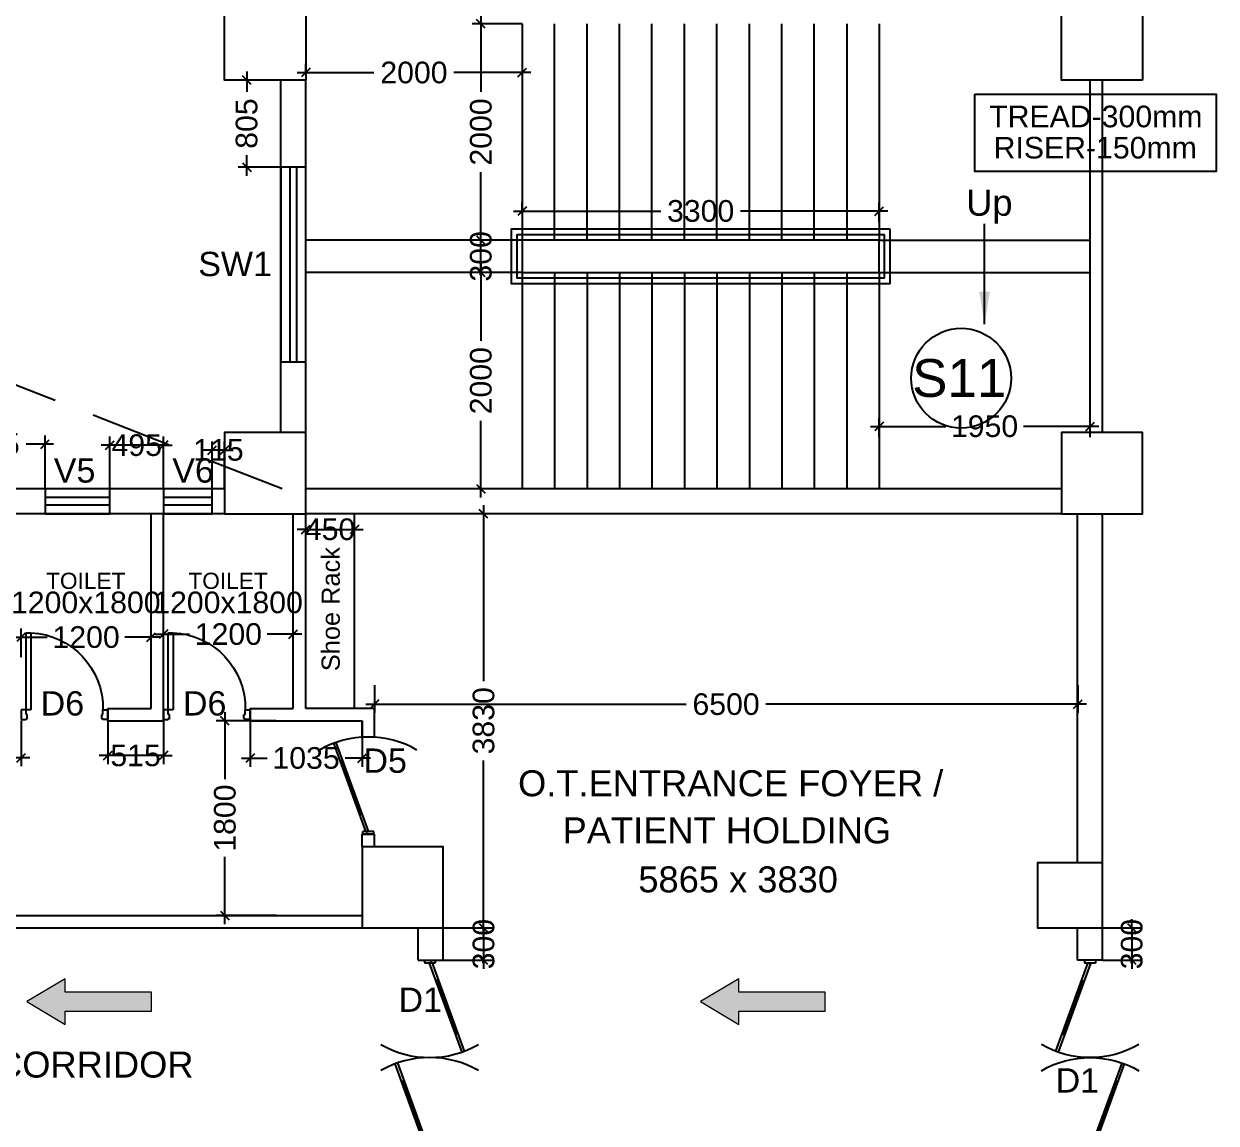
# Model space of a CAD drawing. Extents: x 7897917 to 8423973, y -6487334 to -6173396.
# Drawn here: x 7949864 to 7960885, y -6446215 to -6436049 of the extents above; entities that cross this region are included whole.
import ezdxf
from ezdxf.enums import TextEntityAlignment as Align

# ---------------------------------------------------------------- set-up
doc = ezdxf.new("R2010")
doc.units = 0
doc.header["$LTSCALE"] = 600
doc.header["$MEASUREMENT"] = 0
doc.header["$PDMODE"] = 35
doc.linetypes.add('HIDDEN2', pattern=[0.1875, 0.125, -0.0625])
doc.layers.get('0').update_dxf_attribs({"linetype": 'CONTINUOUS'})
doc.layers.get('Defpoints').update_dxf_attribs({"linetype": 'CONTINUOUS'})
for name, color, linetype in [('DOOR', 32, 'CONTINUOUS'), ('Duct', 8, 'CONTINUOUS'), ('joinery', 7, 'CONTINUOUS'), ('LA-column', 3, 'CONTINUOUS'), ('Railing', 21, 'CONTINUOUS'), ('Room Dim', 1, 'CONTINUOUS'), ('Stairscase', 7, 'CONTINUOUS'), ('STEPS', 7, 'CONTINUOUS'), ('TEXT', 6, 'CONTINUOUS'), ('TXT', 6, 'CONTINUOUS'), ('Walls', 7, 'CONTINUOUS'), ('WIN', 151, 'CONTINUOUS'), ('Working Dim', 5, 'CONTINUOUS')]:
    doc.layers.add(name, color=color, linetype=linetype)
doc.styles.add('ari', font='arial.ttf')
doc.styles.add('ARIAL', font='arial.ttf')
doc.dimstyles.new('int. dim', dxfattribs={"dimtxt": 450, "dimasz": 80, "dimexe": 80, "dimexo": 0, "dimgap": 70, "dimtad": 0, "dimdec": 0, "dimzin": 12, "dimdsep": 46, "dimtxsty": 'ari', "dimblk": 'OBLIQUE', "dimcen": 2, "dimdle": 80, "dimclrd": 256, "dimclre": 256, "dimclrt": 6, "dimadec": 0, "dimazin": 0, "dimtfac": 1, "dimtdec": 0, "dimtix": 1, "dimtmove": 2, "dimatfit": 3, "dimfxl": 1, "dimtolj": 1, "dimtzin": 0, "dimlwd": -1, "dimlwe": -1, "dimarcsym": 0})

# ---------------------------------------------------------------- blocks, each defined once
blk = doc.blocks.new('Z$W@#5624')
at = {"layer": 'DOOR'}
for p, q in [((19, 470), (840, 769)), ((28, 446), (849, 745)), ((188, 518), (680, 697)), ((676, 709), (685, 685)), ((0, 400), (0, 499)), ((0, 499), (25, 499)), ((19, 470), (28, 446)), ((25, 400), (25, 499)), ((183, 529), (192, 506)), ((1770, 453), (949, 154)), ((1779, 429), (1770, 453)), ((1798, 499), (1773, 499)), ((1773, 400), (1773, 499)), ((1798, 400), (1798, 499)), ((0, 400), (25, 400)), ((1779, 429), (957, 130)), ((1610, 381), (1117, 202)), ((1614, 369), (1606, 393)), ((1798, 400), (1773, 400)), ((1113, 214), (1122, 190))]:
    blk.add_line(p, q, dxfattribs=at)
at = {"layer": 'DOOR', "color": 145}
for centre, start_param, end_param in [((0, 449), 2.617994, 3.665191), ((1798, 449), -0.523599, 0.523599)]:
    blk.add_ellipse(centre, major_axis=(-899, 0), ratio=1, start_param=start_param, end_param=end_param, dxfattribs=at)
blk = doc.blocks.new('1000')
at = {"layer": 'DOOR'}
for p, q in [((0, -100), (0, 0)), ((0, 0), (50, 0)), ((50, -100), (0, -100)), ((50, 0), (50, -2)), ((63, -49), (50, -49)), ((50, -49), (50, -100)), ((50, -100), (50, -901)), ((100, -100), (50, -100)), ((63, -13), (61, -13)), ((63, -13), (63, -49)), ((100, -901), (100, -100)), ((837, -13), (837, -49)), ((837, -13), (839, -13)), ((837, -49), (850, -49)), ((850, 0), (850, -2)), ((900, 0), (850, 0)), ((850, -49), (850, -100)), ((850, -100), (900, -100)), ((900, -100), (900, 0)), ((50, -901), (100, -901))]:
    blk.add_line(p, q, dxfattribs=at)
for centre, major_axis, start_param, end_param in [((50, -13), (-7.95, 7.95), 3.926991, 5.497787), ((850, -13), (7.95, 7.95), 0.785398, 2.356194)]:
    blk.add_ellipse(centre, major_axis=major_axis, ratio=1, start_param=start_param, end_param=end_param, dxfattribs=at)
at = {"layer": 'DOOR', "color": 145}
blk.add_ellipse((64, -115), major_axis=(-520, 590), ratio=1, start_param=2.464943, end_param=4.009476, dxfattribs=at)
blk = doc.blocks.new('A$C0C564F2B')
at = {"layer": 'DOOR'}
for p, q in [((-31, 4), (-944, -329)), ((-21, -23), (-31, 4)), ((-28, 56), (-28, -56)), ((0, 56), (-28, 56)), ((0, 56), (0, -56)), ((-21, -23), (-935, -355)), ((-209, -76), (-757, -276)), ((-204, -89), (-214, -63)), ((0, -56), (-28, -56)), ((-752, -289), (-762, -262))]:
    blk.add_line(p, q, dxfattribs=at)
at = {"layer": 'DOOR', "color": 145}
blk.add_ellipse((0, 0), major_axis=(-1000, 0), ratio=1, start_param=-0.523599, end_param=0.523599, dxfattribs=at)
blk = doc.blocks.new('_Oblique')
at = {"color": 0, "linetype": 'ByBlock', "lineweight": -2}
blk.add_line((-0.5, -0.5), (0.5, 0.5), dxfattribs=at)
blk = doc.blocks.new('*D530')
at = {"layer": 'Defpoints', "color": 0, "transparency": 16777216}
for p in [(7951955, -6442494, 5), (7952990, -6442494, 5), (7952990, -6442839)]:
    blk.add_point(p, dxfattribs=at)
at = {"layer": 'Working Dim', "transparency": 16777216}
for p, q in [((7951955, -6442494), (7951955, -6442919)), ((7952990, -6442494), (7952990, -6442919)), ((7951875, -6442839), (7952113, -6442839)), ((7953070, -6442839), (7952833, -6442839))]:
    blk.add_line(p, q, dxfattribs=at)
at = {"layer": 'Working Dim', "transparency": 16777216, "xscale": 80, "yscale": 80, "zscale": 80, "rotation": 180}
blk.add_blockref('_Oblique', (7951955, -6442839), dxfattribs=at)
at = {"layer": 'Working Dim', "transparency": 16777216, "xscale": 80, "yscale": 80, "zscale": 80}
blk.add_blockref('_Oblique', (7952990, -6442839), dxfattribs=at)
at = {"layer": 'Working Dim', "color": 6, "transparency": 16777216, "insert": (7952473, -6442839), "char_height": 200, "attachment_point": 5, "style": 'ari'}
blk.add_mtext('\\A1;1035', dxfattribs=at)
blk = doc.blocks.new('*D531')
at = {"layer": 'Defpoints', "color": 0, "transparency": 16777216}
for p in [(7950640, -6442494, 5), (7951155, -6442494, 5), (7950640, -6442815)]:
    blk.add_point(p, dxfattribs=at)
at = {"layer": 'Working Dim', "transparency": 16777216}
for p, q in [((7950640, -6442494), (7950640, -6442895)), ((7951155, -6442494), (7951155, -6442895)), ((7950640, -6442815), (7950560, -6442815)), ((7951155, -6442815), (7950640, -6442815)), ((7951155, -6442815), (7951235, -6442815))]:
    blk.add_line(p, q, dxfattribs=at)
at = {"layer": 'Working Dim', "transparency": 16777216, "xscale": 80, "yscale": 80, "zscale": 80}
blk.add_blockref('_Oblique', (7950640, -6442815), dxfattribs=at)
at = {"layer": 'Working Dim', "transparency": 16777216, "xscale": 80, "yscale": 80, "zscale": 80, "rotation": 180}
blk.add_blockref('_Oblique', (7951155, -6442815), dxfattribs=at)
at = {"layer": 'Working Dim', "color": 6, "transparency": 16777216, "insert": (7950897, -6442815), "char_height": 200, "attachment_point": 5, "style": 'ari'}
blk.add_mtext('\\A1;515', dxfattribs=at)
blk = doc.blocks.new('*D532')
at = {"layer": 'Defpoints', "color": 0, "transparency": 16777216}
for p in [(7948546, -6442494, 0), (7949841, -6442494, 3), (7948546, -6442835)]:
    blk.add_point(p, dxfattribs=at)
at = {"layer": 'Working Dim', "transparency": 16777216}
for p, q in [((7948546, -6442494), (7948546, -6442915)), ((7949841, -6442494), (7949841, -6442915)), ((7948466, -6442835), (7948834, -6442835)), ((7949921, -6442835), (7949554, -6442835))]:
    blk.add_line(p, q, dxfattribs=at)
at = {"layer": 'Working Dim', "transparency": 16777216, "xscale": 80, "yscale": 80, "zscale": 80, "rotation": 180}
blk.add_blockref('_Oblique', (7948546, -6442835), dxfattribs=at)
at = {"layer": 'Working Dim', "transparency": 16777216, "xscale": 80, "yscale": 80, "zscale": 80}
blk.add_blockref('_Oblique', (7949841, -6442835), dxfattribs=at)
at = {"layer": 'Working Dim', "color": 6, "transparency": 16777216, "insert": (7949194, -6442835), "char_height": 200, "attachment_point": 5, "style": 'ari'}
blk.add_mtext('\\A1;1295', dxfattribs=at)
blk = doc.blocks.new('*D537')
at = {"layer": 'Defpoints', "color": 0, "transparency": 16777216}
for p in [(7951155, -6441693), (7951155, -6441874, 5), (7952355, -6441874, 5)]:
    blk.add_point(p, dxfattribs=at)
at = {"layer": 'Working Dim', "transparency": 16777216}
for p, q in [((7951155, -6441874), (7951155, -6441613)), ((7952355, -6441874), (7952355, -6441613)), ((7951075, -6441693), (7951396, -6441693)), ((7952435, -6441693), (7952114, -6441693))]:
    blk.add_line(p, q, dxfattribs=at)
at = {"layer": 'Working Dim', "transparency": 16777216, "xscale": 80, "yscale": 80, "zscale": 80, "rotation": 180}
blk.add_blockref('_Oblique', (7951155, -6441693), dxfattribs=at)
at = {"layer": 'Working Dim', "transparency": 16777216, "xscale": 80, "yscale": 80, "zscale": 80}
blk.add_blockref('_Oblique', (7952355, -6441693), dxfattribs=at)
at = {"layer": 'Working Dim', "color": 6, "transparency": 16777216, "insert": (7951755, -6441693), "char_height": 200, "attachment_point": 5, "style": 'ari'}
blk.add_mtext('\\A1;1200', dxfattribs=at)
blk = doc.blocks.new('*D538')
at = {"layer": 'Defpoints', "color": 0, "transparency": 16777216}
for p in [(7949840, -6441721), (7949840, -6441905, 5), (7951040, -6441905, 5)]:
    blk.add_point(p, dxfattribs=at)
at = {"layer": 'Working Dim', "transparency": 16777216}
for p, q in [((7949840, -6441905), (7949840, -6441641)), ((7951040, -6441905), (7951040, -6441641)), ((7949760, -6441721), (7950081, -6441721)), ((7951120, -6441721), (7950799, -6441721))]:
    blk.add_line(p, q, dxfattribs=at)
at = {"layer": 'Working Dim', "transparency": 16777216, "xscale": 80, "yscale": 80, "zscale": 80, "rotation": 180}
blk.add_blockref('_Oblique', (7949840, -6441721), dxfattribs=at)
at = {"layer": 'Working Dim', "transparency": 16777216, "xscale": 80, "yscale": 80, "zscale": 80}
blk.add_blockref('_Oblique', (7951040, -6441721), dxfattribs=at)
at = {"layer": 'Working Dim', "color": 6, "transparency": 16777216, "insert": (7950440, -6441721), "char_height": 200, "attachment_point": 5, "style": 'ari'}
blk.add_mtext('\\A1;1200', dxfattribs=at)
blk = doc.blocks.new('*D543')
at = {"layer": 'Defpoints', "color": 0, "transparency": 16777216}
for p in [(7952198, -6442494, 5), (7951723, -6444294), (7952198, -6444294, 1)]:
    blk.add_point(p, dxfattribs=at)
at = {"layer": 'Working Dim', "transparency": 16777216}
for p, q in [((7951723, -6442414), (7951723, -6443035)), ((7952198, -6442494), (7951643, -6442494)), ((7951723, -6444374), (7951723, -6443753)), ((7952198, -6444294), (7951643, -6444294))]:
    blk.add_line(p, q, dxfattribs=at)
at = {"layer": 'Working Dim', "transparency": 16777216, "xscale": 80, "yscale": 80, "zscale": 80}
for p, rotation in [((7951723, -6442494), 90), ((7951723, -6444294), 270)]:
    blk.add_blockref('_Oblique', p, dxfattribs=dict(at, rotation=rotation))
at = {"layer": 'Working Dim', "color": 6, "transparency": 16777216, "insert": (7951723, -6443394), "char_height": 200, "attachment_point": 5, "rotation": 90, "style": 'ari'}
blk.add_mtext('\\A1;1800', dxfattribs=at)
blk = doc.blocks.new('*D544')
at = {"layer": 'Defpoints', "color": 0, "transparency": 16777216}
for p in [(7953105, -6442163, 13), (7959605, -6442163, 17), (7953105, -6442341)]:
    blk.add_point(p, dxfattribs=at)
at = {"layer": 'Working Dim', "transparency": 16777216}
for p, q in [((7953105, -6442163), (7953105, -6442421)), ((7959605, -6442163), (7959605, -6442421)), ((7953025, -6442341), (7955986, -6442341)), ((7959685, -6442341), (7956724, -6442341))]:
    blk.add_line(p, q, dxfattribs=at)
at = {"layer": 'Working Dim', "transparency": 16777216, "xscale": 80, "yscale": 80, "zscale": 80, "rotation": 180}
blk.add_blockref('_Oblique', (7953105, -6442341), dxfattribs=at)
at = {"layer": 'Working Dim', "transparency": 16777216, "xscale": 80, "yscale": 80, "zscale": 80}
blk.add_blockref('_Oblique', (7959605, -6442341), dxfattribs=at)
at = {"layer": 'Working Dim', "color": 6, "transparency": 16777216, "insert": (7956355, -6442341), "char_height": 200, "attachment_point": 5, "style": 'ari'}
blk.add_mtext('\\A1;6500', dxfattribs=at)
blk = doc.blocks.new('*D545')
at = {"layer": 'Defpoints', "color": 0, "transparency": 16777216}
for p in [(7954636, -6440579, 14), (7953740, -6444409, 5), (7954114, -6444409)]:
    blk.add_point(p, dxfattribs=at)
at = {"layer": 'Working Dim', "transparency": 16777216}
for p, q in [((7954114, -6440499), (7954114, -6442126)), ((7954636, -6440579), (7954034, -6440579)), ((7954114, -6444489), (7954114, -6442862)), ((7953740, -6444409), (7954194, -6444409))]:
    blk.add_line(p, q, dxfattribs=at)
at = {"layer": 'Working Dim', "transparency": 16777216, "xscale": 80, "yscale": 80, "zscale": 80}
for p, rotation in [((7954114, -6440579), 90), ((7954114, -6444409), 270)]:
    blk.add_blockref('_Oblique', p, dxfattribs=dict(at, rotation=rotation))
at = {"layer": 'Working Dim', "color": 6, "transparency": 16777216, "insert": (7954114, -6442494), "char_height": 200, "attachment_point": 5, "rotation": 90, "style": 'ari'}
blk.add_mtext('\\A1;3830', dxfattribs=at)
blk = doc.blocks.new('*D914')
at = {"layer": 'Defpoints', "color": 0, "transparency": 16777216}
for p in [(7957770, -6439771), (7957770, -6439871, 2), (7959719, -6439871, 5)]:
    blk.add_point(p, dxfattribs=at)
at = {"layer": 'Working Dim', "transparency": 16777216}
for p, q in [((7957690, -6439771), (7958386, -6439771)), ((7957770, -6439871), (7957770, -6439691)), ((7959799, -6439771), (7959103, -6439771)), ((7959719, -6439871), (7959719, -6439691))]:
    blk.add_line(p, q, dxfattribs=at)
at = {"layer": 'Working Dim', "transparency": 16777216, "xscale": 80, "yscale": 80, "zscale": 80, "rotation": 180}
blk.add_blockref('_Oblique', (7957770, -6439771), dxfattribs=at)
at = {"layer": 'Working Dim', "transparency": 16777216, "xscale": 80, "yscale": 80, "zscale": 80}
blk.add_blockref('_Oblique', (7959719, -6439771), dxfattribs=at)
at = {"layer": 'Working Dim', "color": 6, "transparency": 16777216, "insert": (7958744, -6439771), "char_height": 200, "attachment_point": 5, "style": 'ari'}
blk.add_mtext('\\A1;1950', dxfattribs=at)
blk = doc.blocks.new('*D915')
at = {"layer": 'Defpoints', "color": 0, "transparency": 16777216}
for p in [(7954470, -6437780, 2), (7954470, -6437780), (7957770, -6437879, 2)]:
    blk.add_point(p, dxfattribs=at)
at = {"layer": 'Working Dim', "transparency": 16777216}
for p, q in [((7954390, -6437780), (7955752, -6437780)), ((7954470, -6437780), (7954470, -6437700)), ((7957850, -6437780), (7956488, -6437780)), ((7957770, -6437879), (7957770, -6437700))]:
    blk.add_line(p, q, dxfattribs=at)
at = {"layer": 'Working Dim', "transparency": 16777216, "xscale": 80, "yscale": 80, "zscale": 80, "rotation": 180}
blk.add_blockref('_Oblique', (7954470, -6437780), dxfattribs=at)
at = {"layer": 'Working Dim', "transparency": 16777216, "xscale": 80, "yscale": 80, "zscale": 80}
blk.add_blockref('_Oblique', (7957770, -6437780), dxfattribs=at)
at = {"layer": 'Working Dim', "color": 6, "transparency": 16777216, "insert": (7956120, -6437780), "char_height": 200, "attachment_point": 5, "style": 'ari'}
blk.add_mtext('\\A1;3300', dxfattribs=at)
blk = doc.blocks.new('*D916')
at = {"layer": 'Defpoints', "color": 0, "transparency": 16777216}
for p in [(7954470, -6436455, 2), (7952470, -6436500, 5), (7952470, -6436500)]:
    blk.add_point(p, dxfattribs=at)
at = {"layer": 'Working Dim', "transparency": 16777216}
for p, q in [((7952470, -6436500), (7952470, -6436420)), ((7954470, -6436455), (7954470, -6436580)), ((7952390, -6436500), (7953100, -6436500)), ((7954550, -6436500), (7953840, -6436500))]:
    blk.add_line(p, q, dxfattribs=at)
at = {"layer": 'Working Dim', "transparency": 16777216, "xscale": 80, "yscale": 80, "zscale": 80, "rotation": 180}
blk.add_blockref('_Oblique', (7952470, -6436500), dxfattribs=at)
at = {"layer": 'Working Dim', "transparency": 16777216, "xscale": 80, "yscale": 80, "zscale": 80}
blk.add_blockref('_Oblique', (7954470, -6436500), dxfattribs=at)
at = {"layer": 'Working Dim', "color": 6, "transparency": 16777216, "insert": (7953470, -6436500), "char_height": 200, "attachment_point": 5, "style": 'ari'}
blk.add_mtext('\\A1;2000', dxfattribs=at)
blk = doc.blocks.new('*D917')
at = {"layer": 'Defpoints', "color": 0, "transparency": 16777216}
for p in [(7954089, -6438349), (7954470, -6438349, 2), (7954470, -6440349, 2)]:
    blk.add_point(p, dxfattribs=at)
at = {"layer": 'Working Dim', "transparency": 16777216}
for p, q in [((7954089, -6438269), (7954089, -6438979)), ((7954470, -6438349), (7954009, -6438349)), ((7954089, -6440429), (7954089, -6439719)), ((7954470, -6440349), (7954009, -6440349))]:
    blk.add_line(p, q, dxfattribs=at)
at = {"layer": 'Working Dim', "transparency": 16777216, "xscale": 80, "yscale": 80, "zscale": 80}
for p, rotation in [((7954089, -6438349), 90), ((7954089, -6440349), 270)]:
    blk.add_blockref('_Oblique', p, dxfattribs=dict(at, rotation=rotation))
at = {"layer": 'Working Dim', "color": 6, "transparency": 16777216, "insert": (7954089, -6439349), "char_height": 200, "attachment_point": 5, "rotation": 90, "style": 'ari'}
blk.add_mtext('\\A1;2000', dxfattribs=at)
blk = doc.blocks.new('*D918')
at = {"layer": 'Defpoints', "color": 0, "transparency": 16777216}
for p in [(7954089, -6438049), (7954470, -6438049, 2), (7954470, -6438349, 2)]:
    blk.add_point(p, dxfattribs=at)
at = {"layer": 'Working Dim', "transparency": 16777216}
for p, q in [((7954089, -6438049), (7954089, -6437969)), ((7954470, -6438049), (7954009, -6438049)), ((7954089, -6438349), (7954089, -6438049)), ((7954470, -6438349), (7954009, -6438349)), ((7954089, -6438349), (7954089, -6438429))]:
    blk.add_line(p, q, dxfattribs=at)
at = {"layer": 'Working Dim', "transparency": 16777216, "xscale": 80, "yscale": 80, "zscale": 80}
for p, rotation in [((7954089, -6438049), 270), ((7954089, -6438349), 90)]:
    blk.add_blockref('_Oblique', p, dxfattribs=dict(at, rotation=rotation))
at = {"layer": 'Working Dim', "color": 6, "transparency": 16777216, "insert": (7954089, -6438199), "char_height": 200, "attachment_point": 5, "rotation": 90, "style": 'ari'}
blk.add_mtext('\\A1;300', dxfattribs=at)
blk = doc.blocks.new('*D919')
at = {"layer": 'Defpoints', "color": 0, "transparency": 16777216}
for p in [(7954089, -6436049), (7954470, -6436049, 2), (7954470, -6438049, 2)]:
    blk.add_point(p, dxfattribs=at)
at = {"layer": 'Working Dim', "transparency": 16777216}
for p, q in [((7954089, -6435969), (7954089, -6436679)), ((7954470, -6436049), (7954009, -6436049)), ((7954089, -6438129), (7954089, -6437419)), ((7954470, -6438049), (7954009, -6438049))]:
    blk.add_line(p, q, dxfattribs=at)
at = {"layer": 'Working Dim', "transparency": 16777216, "xscale": 80, "yscale": 80, "zscale": 80}
for p, rotation in [((7954089, -6436049), 90), ((7954089, -6438049), 270)]:
    blk.add_blockref('_Oblique', p, dxfattribs=dict(at, rotation=rotation))
at = {"layer": 'Working Dim', "color": 6, "transparency": 16777216, "insert": (7954089, -6437049), "char_height": 200, "attachment_point": 5, "rotation": 90, "style": 'ari'}
blk.add_mtext('\\A1;2000', dxfattribs=at)
blk = doc.blocks.new('*D998')
at = {"layer": 'Defpoints', "color": 0, "transparency": 16777216}
for p in [(7952470, -6440724, 5), (7952920, -6440724), (7952920, -6440724)]:
    blk.add_point(p, dxfattribs=at)
at = {"layer": 'Working Dim', "transparency": 16777216}
for p, q in [((7952470, -6440724), (7952470, -6440644)), ((7952920, -6440724), (7952920, -6440644)), ((7952470, -6440724), (7952390, -6440724)), ((7952470, -6440724), (7952920, -6440724)), ((7952920, -6440724), (7953000, -6440724))]:
    blk.add_line(p, q, dxfattribs=at)
at = {"layer": 'Working Dim', "transparency": 16777216, "xscale": 80, "yscale": 80, "zscale": 80}
blk.add_blockref('_Oblique', (7952470, -6440724), dxfattribs=at)
at = {"layer": 'Working Dim', "transparency": 16777216, "xscale": 80, "yscale": 80, "zscale": 80, "rotation": 180}
blk.add_blockref('_Oblique', (7952920, -6440724), dxfattribs=at)
at = {"layer": 'Working Dim', "color": 6, "transparency": 16777216, "insert": (7952695, -6440724), "char_height": 200, "attachment_point": 5, "style": 'ari'}
blk.add_mtext('\\A1;450', dxfattribs=at)
blk = doc.blocks.new('*D999')
at = {"layer": 'Defpoints', "color": 0, "transparency": 16777216}
for p in [(7953740, -6444409), (7953740, -6444709), (7954114, -6444709)]:
    blk.add_point(p, dxfattribs=at)
at = {"layer": 'Working Dim', "transparency": 16777216}
for p, q in [((7953740, -6444409), (7954194, -6444409)), ((7954114, -6444409), (7954114, -6444329)), ((7954114, -6444409), (7954114, -6444709)), ((7953740, -6444709), (7954194, -6444709)), ((7954114, -6444709), (7954114, -6444789))]:
    blk.add_line(p, q, dxfattribs=at)
at = {"layer": 'Working Dim', "transparency": 16777216, "xscale": 80, "yscale": 80, "zscale": 80}
for p, rotation in [((7954114, -6444409), 270), ((7954114, -6444709), 90)]:
    blk.add_blockref('_Oblique', p, dxfattribs=dict(at, rotation=rotation))
at = {"layer": 'Working Dim', "color": 6, "transparency": 16777216, "insert": (7954114, -6444559), "char_height": 200, "attachment_point": 5, "rotation": 90, "style": 'ari'}
blk.add_mtext('\\A1;300', dxfattribs=at)
blk = doc.blocks.new('*D1006')
at = {"layer": 'Defpoints', "color": 0, "transparency": 16777216}
for p in [(7951605, -6439990), (7951605, -6440349), (7951720, -6440349, 5)]:
    blk.add_point(p, dxfattribs=at)
at = {"layer": 'Working Dim', "transparency": 16777216}
for p, q in [((7951605, -6439990), (7951525, -6439990)), ((7951605, -6440349), (7951605, -6439910)), ((7951720, -6439990), (7951605, -6439990)), ((7951720, -6440349), (7951720, -6439910)), ((7951720, -6439990), (7951800, -6439990))]:
    blk.add_line(p, q, dxfattribs=at)
at = {"layer": 'Working Dim', "transparency": 16777216, "xscale": 80, "yscale": 80, "zscale": 80}
blk.add_blockref('_Oblique', (7951605, -6439990), dxfattribs=at)
at = {"layer": 'Working Dim', "transparency": 16777216, "xscale": 80, "yscale": 80, "zscale": 80, "rotation": 180}
blk.add_blockref('_Oblique', (7951720, -6439990), dxfattribs=at)
at = {"layer": 'Working Dim', "color": 6, "transparency": 16777216, "insert": (7951663, -6439990), "char_height": 200, "attachment_point": 5, "style": 'ari'}
blk.add_mtext('\\A1;115', dxfattribs=at)
blk = doc.blocks.new('*D1007')
at = {"layer": 'Defpoints', "color": 0, "transparency": 16777216}
for p in [(7950660, -6439946), (7950660, -6440349), (7951155, -6440349)]:
    blk.add_point(p, dxfattribs=at)
at = {"layer": 'Working Dim', "transparency": 16777216}
for p, q in [((7950660, -6440349), (7950660, -6439866)), ((7951155, -6440349), (7951155, -6439866)), ((7950660, -6439946), (7950580, -6439946)), ((7951155, -6439946), (7950660, -6439946)), ((7951155, -6439946), (7951235, -6439946))]:
    blk.add_line(p, q, dxfattribs=at)
at = {"layer": 'Working Dim', "transparency": 16777216, "xscale": 80, "yscale": 80, "zscale": 80}
blk.add_blockref('_Oblique', (7950660, -6439946), dxfattribs=at)
at = {"layer": 'Working Dim', "transparency": 16777216, "xscale": 80, "yscale": 80, "zscale": 80, "rotation": 180}
blk.add_blockref('_Oblique', (7951155, -6439946), dxfattribs=at)
at = {"layer": 'Working Dim', "color": 6, "transparency": 16777216, "insert": (7950908, -6439946), "char_height": 200, "attachment_point": 5, "style": 'ari'}
blk.add_mtext('\\A1;495', dxfattribs=at)
blk = doc.blocks.new('*D1008')
at = {"layer": 'Defpoints', "color": 0, "transparency": 16777216}
for p in [(7949126, -6439935), (7949126, -6440349), (7950060, -6440349)]:
    blk.add_point(p, dxfattribs=at)
at = {"layer": 'Working Dim', "transparency": 16777216}
for p, q in [((7949126, -6440349), (7949126, -6439855)), ((7950060, -6440349), (7950060, -6439855)), ((7949046, -6439935), (7949301, -6439935)), ((7950140, -6439935), (7949885, -6439935))]:
    blk.add_line(p, q, dxfattribs=at)
at = {"layer": 'Working Dim', "transparency": 16777216, "xscale": 80, "yscale": 80, "zscale": 80, "rotation": 180}
blk.add_blockref('_Oblique', (7949126, -6439935), dxfattribs=at)
at = {"layer": 'Working Dim', "transparency": 16777216, "xscale": 80, "yscale": 80, "zscale": 80}
blk.add_blockref('_Oblique', (7950060, -6439935), dxfattribs=at)
at = {"layer": 'Working Dim', "color": 6, "transparency": 16777216, "insert": (7949593, -6439935), "char_height": 200, "attachment_point": 5, "style": 'ari'}
blk.add_mtext('\\A1;935', dxfattribs=at)
blk = doc.blocks.new('*D1649')
at = {"layer": 'Defpoints', "color": 0, "transparency": 16777216}
for p in [(7959834, -6444409, 2), (7959834, -6444709), (7960105, -6444709)]:
    blk.add_point(p, dxfattribs=at)
at = {"layer": 'Working Dim', "transparency": 16777216}
for p, q in [((7960105, -6444409), (7960105, -6444329)), ((7959834, -6444409), (7960185, -6444409)), ((7960105, -6444409), (7960105, -6444709)), ((7959834, -6444709), (7960185, -6444709)), ((7960105, -6444709), (7960105, -6444789))]:
    blk.add_line(p, q, dxfattribs=at)
at = {"layer": 'Working Dim', "transparency": 16777216, "xscale": 80, "yscale": 80, "zscale": 80}
for p, rotation in [((7960105, -6444409), 270), ((7960105, -6444709), 90)]:
    blk.add_blockref('_Oblique', p, dxfattribs=dict(at, rotation=rotation))
at = {"layer": 'Working Dim', "color": 6, "transparency": 16777216, "insert": (7960105, -6444559), "char_height": 200, "attachment_point": 5, "rotation": 90, "style": 'ari'}
blk.add_mtext('\\A1;300', dxfattribs=at)
blk = doc.blocks.new('A$C279266B1')
at = {"lineweight": 0}
h = blk.add_hatch(color=3, dxfattribs=at)
h.set_gradient(color1=(55, 181, 38), color2=(106, 220, 91), rotation=90, one_color=1, tint=0.61, name='CYLINDER')
h.paths.add_polyline_path([(0, -88), (-798, -88), (-798, -211), (-1152, 0), (-798, 211), (-798, 88), (0, 88)])
at = {"color": 7, "lineweight": 0, "flags": 128}
blk.add_lwpolyline([(0, -88), (-798, -88), (-798, -211), (-1152, 0), (-798, 211), (-798, 88), (0, 88), (0, -88)], dxfattribs=at)
blk = doc.blocks.new('*D2373')
at = {"layer": 'Defpoints', "color": 0, "transparency": 16777216}
for p in [(7952240, -6436569), (7951924, -6437374), (7952240, -6437374)]:
    blk.add_point(p, dxfattribs=at)
at = {"layer": 'Working Dim', "transparency": 16777216}
for p, q in [((7952240, -6436569), (7951844, -6436569)), ((7951924, -6436489), (7951924, -6436679)), ((7951924, -6437454), (7951924, -6437263)), ((7952240, -6437374), (7951844, -6437374))]:
    blk.add_line(p, q, dxfattribs=at)
at = {"layer": 'Working Dim', "transparency": 16777216, "xscale": 80, "yscale": 80, "zscale": 80}
for p, rotation in [((7951924, -6436569), 90), ((7951924, -6437374), 270)]:
    blk.add_blockref('_Oblique', p, dxfattribs=dict(at, rotation=rotation))
at = {"layer": 'Working Dim', "color": 6, "transparency": 16777216, "insert": (7951924, -6436971), "char_height": 200, "attachment_point": 5, "rotation": 90, "style": 'ari'}
blk.add_mtext('\\A1;805', dxfattribs=at)

msp = doc.modelspace()

# ---------------------------------------------------------------- linework, layer by layer
msp.add_circle((7958527.705, -6439325.967), 461.525)
at = {"layer": 'Duct', "color": 8, "linetype": 'HIDDEN2', "ltscale": 10}
msp.add_line((7952251.049, -6440348.761), (7935391.635, -6433788.708), dxfattribs=at)
at = {"layer": 'LA-column', "color": 2, "flags": 128}
for points, elevation in [([(7952470.046, -6436568.812), (7951720.046, -6436568.812), (7951720.046, -6435818.812), (7952470.046, -6435818.812)], 2.283), ([(7960204.046, -6436568.812), (7959454.046, -6436568.812), (7959454.046, -6435818.812), (7960204.046, -6435818.812)], 5.131), ([(7951720.047, -6440578.752), (7952470.047, -6440578.752), (7952470.047, -6439828.752), (7951720.047, -6439828.752)], 4.581), ([(7959454.046, -6440578.752), (7960204.046, -6440578.752), (7960204.046, -6439828.752), (7959454.046, -6439828.752)], 3.775), ([(7952990.046, -6444408.808), (7953740.046, -6444408.808), (7953740.046, -6443658.808), (7952990.046, -6443658.808)], 2.283), ([(7959834.046, -6443808.808), (7959234.046, -6443808.808), (7959234.046, -6444408.808), (7959834.046, -6444408.808)], 2.283)]:
    msp.add_lwpolyline(points, close=True, dxfattribs=dict(at, elevation=elevation))
at = {"layer": 'Railing', "elevation": 2.255}
for points in [[(7957870.138, -6437948.768), (7954370.119, -6437948.768), (7954370.119, -6438448.77), (7957870.138, -6438448.77)], [(7957820.137, -6437998.768), (7954420.119, -6437998.768), (7954420.119, -6438398.769), (7957820.137, -6438398.769)]]:
    msp.add_lwpolyline(points, close=True, dxfattribs=at)
at = {"layer": 'Stairscase', "color": 7}
for p, q in [((7954470.137, -6436048.769, 2.255), (7954470.137, -6438048.769, 2.255)), ((7954770.137, -6438048.769, 2.255), (7954770.137, -6436048.769, 2.255)), ((7955070.137, -6438048.769, 2.255), (7955070.137, -6436048.769, 2.255)), ((7955370.137, -6438048.769, 2.255), (7955370.137, -6436048.769, 2.255)), ((7955670.137, -6438048.769, 2.255), (7955670.137, -6436048.769, 2.255)), ((7955970.137, -6438048.769, 2.255), (7955970.137, -6436048.769, 2.255)), ((7956270.137, -6438048.769, 2.255), (7956270.137, -6436048.769, 2.255)), ((7956570.137, -6438048.769, 2.255), (7956570.137, -6436048.769, 2.255)), ((7956870.137, -6438048.769, 2.255), (7956870.137, -6436048.769, 2.255)), ((7957170.137, -6438048.769, 2.255), (7957170.137, -6436048.769, 2.255)), ((7957470.137, -6436048.769, 2.255), (7957470.137, -6438048.769, 2.255)), ((7957770.137, -6436048.769, 2.255), (7957770.137, -6438048.769, 2.255)), ((7957769.954, -6438048.769), (7959718.96, -6438048.769)), ((7954470.137, -6438348.769, 2.255), (7954470.137, -6440348.769, 2.255)), ((7954770.137, -6438348.769, 2.255), (7954770.137, -6440348.769, 2.255)), ((7955070.137, -6438348.769, 2.255), (7955070.137, -6440348.769, 2.255)), ((7955370.137, -6438348.769, 2.255), (7955370.137, -6440348.769, 2.255)), ((7955670.137, -6438348.769, 2.255), (7955670.137, -6440348.769, 2.255)), ((7955970.137, -6438348.769, 2.255), (7955970.137, -6440348.879, 2.255)), ((7956270.137, -6438348.769, 2.255), (7956270.137, -6440348.879, 2.255)), ((7956570.137, -6438348.769, 2.255), (7956570.137, -6440348.879, 2.255)), ((7956870.137, -6438348.769, 2.255), (7956870.137, -6440348.769, 2.255)), ((7957170.137, -6438348.769, 2.255), (7957170.137, -6440348.769, 2.255)), ((7957470.137, -6438348.769, 2.255), (7957470.137, -6440348.769, 2.255)), ((7957769.954, -6438348.769), (7959718.96, -6438348.769)), ((7957770.137, -6438348.769, 2.255), (7957770.137, -6440348.769, 2.255))]:
    msp.add_line(p, q, dxfattribs=at)
at = {"layer": 'Stairscase', "color": 7, "elevation": 2.255}
msp.add_lwpolyline([(7957770.137, -6438048.769), (7954470.12, -6438048.769), (7954470.12, -6438348.769), (7957770.137, -6438348.769)], close=True, dxfattribs=at)
at = {"layer": 'STEPS', "elevation": -1.017}
msp.add_lwpolyline([(7958653.04, -6436699.754), (7960884.687, -6436699.754), (7960884.687, -6437415.335), (7958653.04, -6437415.335)], close=True, dxfattribs=at)
at = {"layer": 'Walls', "linetype": 'Continuous'}
for p, q in [((7952239.956, -6439828.752), (7952239.956, -6436568.769)), ((7952469.956, -6439828.752), (7952469.956, -6436568.769)), ((7959454.046, -6440348.761), (7952469.956, -6440348.761)), ((7951039.956, -6442378.76), (7951039.956, -6440578.76)), ((7951154.956, -6442493.76), (7951154.956, -6440578.76)), ((7952354.956, -6442378.757), (7952354.956, -6440578.752)), ((7952469.956, -6442378.76), (7952469.956, -6440578.752)), ((7959454.046, -6440578.761), (7952469.956, -6440578.761)), ((7952919.956, -6442378.76), (7952919.956, -6440578.761)), ((7950639.946, -6442378.76), (7951039.956, -6442378.76)), ((7950639.946, -6442493.764), (7950639.946, -6442378.76)), ((7951954.956, -6442378.76), (7952354.956, -6442378.76)), ((7951954.956, -6442493.76), (7951954.956, -6442378.76)), ((7953105.138, -6442643.739), (7953105.138, -6442378.76)), ((7950639.946, -6442493.76), (7951154.956, -6442493.76)), ((7951954.956, -6442493.76), (7952990.138, -6442493.76)), ((7952990.138, -6442643.739), (7952990.138, -6442493.76)), ((7952990.138, -6442643.651), (7953105.243, -6442643.651)), ((7952989.951, -6443543.651), (7953105.038, -6443543.651)), ((7952989.952, -6443658.885), (7952989.952, -6443543.651)), ((7953104.952, -6443658.885), (7953104.952, -6443543.651)), ((7947645.778, -6444293.807), (7952989.779, -6444293.825)), ((7953509.947, -6444708.562), (7953509.947, -6444408.703)), ((7953739.947, -6444708.562), (7953739.947, -6444408.703)), ((7947645.778, -6444408.806), (7952989.592, -6444408.824)), ((7959603.954, -6444708.765), (7959603.954, -6444408.765)), ((7959833.954, -6444708.765), (7959833.954, -6444408.765)), ((7953509.947, -6444708.562), (7953739.947, -6444708.562)), ((7959833.954, -6444708.765), (7959603.954, -6444708.765))]:
    msp.add_line(p, q, dxfattribs=at)
at = {"layer": 'Walls'}
for p, q in [((7954469.954, -6438048.769), (7952469.954, -6438048.769)), ((7954469.954, -6438348.769), (7952469.954, -6438348.769)), ((7951720.047, -6440348.885), (7947646.139, -6440348.854)), ((7951720.045, -6440578.782), (7947646.139, -6440579.015)), ((7959603.957, -6443808.808), (7959603.957, -6440578.752)), ((7959833.957, -6443808.808), (7959833.957, -6440578.752)), ((7953105.138, -6442378.76), (7952469.956, -6442378.76)), ((7950639.946, -6442493.75), (7951154.956, -6442493.752)), ((7951954.956, -6442493.755), (7952354.956, -6442493.756))]:
    msp.add_line(p, q, dxfattribs=at)
at = {"layer": 'Walls', "linetype": 'Continuous', "flags": 128}
for points in [[(7959718.96, -6439828.752), (7959718.96, -6436568.812)], [(7959833.96, -6439828.752), (7959833.96, -6436568.812)]]:
    msp.add_lwpolyline(points, dxfattribs=at)
at = {"layer": 'WIN', "linetype": 'Continuous'}
for points in [[(7952239.956, -6437373.761), (7952239.956, -6439173.761), (7952469.956, -6439173.761), (7952469.956, -6437373.761)], [(7952239.956, -6437373.761), (7952239.956, -6439173.761), (7952469.956, -6439173.761), (7952469.956, -6437373.761)], [(7952322.74, -6437373.761), (7952322.74, -6439173.761), (7952387.173, -6439173.761), (7952387.173, -6437373.761)], [(7952322.74, -6437373.761), (7952322.74, -6439173.761), (7952387.173, -6439173.761), (7952387.173, -6437373.761)], [(7950660.139, -6440348.852), (7950060.139, -6440348.852), (7950060.139, -6440578.852), (7950660.139, -6440578.852)], [(7950660.139, -6440430.193), (7950060.139, -6440430.193), (7950060.139, -6440497.511), (7950660.139, -6440497.511)], [(7951604.956, -6440348.852), (7951154.956, -6440348.852), (7951154.956, -6440578.852), (7951604.956, -6440578.852)], [(7951604.956, -6440430.193), (7951154.956, -6440430.193), (7951154.956, -6440497.511), (7951604.956, -6440497.511)]]:
    msp.add_lwpolyline(points, close=True, dxfattribs=at)

# ---------------------------------------------------------------- block references
at = {"layer": 'DOOR', "linetype": 'Continuous'}
for name, p, xscale, yscale, zscale, rotation in [('1000', (7949839.946, -6442480.706), -0.8888888917863592, 0.8888888955116272, 0.8888888952223155, 179.9999871533746), ('1000', (7951154.952, -6442480.706), -0.8888888917863592, 0.8888888955116272, 0.8888888952223155, 179.9999871533746), ('A$C0C564F2B', (7953047.682, -6443543.651), 0.8999999985098839, 0.8999999985098839, 0.8999999985098839, 270), ('Z$W@#5624', (7953165.605, -6444707.562), 1.001247152686119, 1.001247152686119, 1.001247152686119, 270), ('Z$W@#5624', (7960168.954, -6444708.765), -1.001247152686119, 1.001247152686119, 1.001247152686119, 90)]:
    msp.add_blockref(name, p, dxfattribs=dict(at, xscale=xscale, yscale=yscale, zscale=zscale, rotation=rotation))
at = {"layer": 'Room Dim', "color": 3, "lineweight": 0, "xscale": -1, "rotation": 180}
for p in [(7951044.562, -6445090.188), (7957270.881, -6445090.188)]:
    msp.add_blockref('A$C279266B1', p, dxfattribs=at)

# ---------------------------------------------------------------- texts
at = {"layer": 'joinery', "style": 'ari'}
for s, p in [('SW1', (7951817.052, -6438382.099)), ('V5', (7950333.594, -6440291.208)), ('V6', (7951428.78, -6440291.208)), ('D6', (7950220.794, -6442445.137)), ('D6', (7951535.799, -6442445.137))]:
    msp.add_text(s, height=225, dxfattribs=at).set_placement(p, align=Align.CENTER)
for s, p in [('D5', (7953003.256, -6442974.824, 11.927)), ('D1', (7953327.721, -6445185.692, -3.354)), ('D1', (7959401.262, -6445931.707, 11177.626))]:
    msp.add_text(s, height=225, dxfattribs=at).set_placement(p)
at = {"layer": 'Room Dim', "style": 'ARIAL'}
for s, height, p in [('1200x1800', 200, (7950436.786, -6441498.967)), ('1200x1800', 200, (7951751.786, -6441498.967)), ('5865 x 3830', 240, (7956466.506, -6444080.551))]:
    msp.add_text(s, height=height, dxfattribs=at).set_placement(p, align=Align.CENTER)
at = {"layer": 'Stairscase', "color": 7, "linetype": 'Continuous', "style": 'ARIAL'}
msp.add_text('Up', height=240, dxfattribs=at).set_placement((7958788.416, -6437823.22, 2.255), align=Align.CENTER)
at = {"layer": 'STEPS', "color": 6, "style": 'ARIAL'}
msp.add_text('S11', height=350, dxfattribs=at).set_placement((7958510.029, -6439498.942, 11.072), align=Align.CENTER)
at = {"layer": 'TEXT', "color": 7, "style": 'ARIAL'}
for s, height, p in [('TREAD-300mm', 200, (7959772.626, -6437005.369, -1.017)), ('RISER-150mm', 200, (7959767.093, -6437294.04, -1.017)), ('TOILET', 150, (7950436.786, -6441274.536)), ('TOILET', 150, (7951751.786, -6441274.536)), ('O.T.ENTRANCE FOYER / ', 240, (7956443.883, -6443191.5)), ('PATIENT HOLDING', 240, (7956362.027, -6443627.262))]:
    msp.add_text(s, height=height, dxfattribs=at).set_placement(p, align=Align.CENTER)
at = {"layer": 'TEXT', "linetype": 'Continuous', "style": 'ARIAL'}
msp.add_text('Shoe Rack', height=168, rotation=90, dxfattribs=at).set_placement((7952784.451, -6441461.308), align=Align.CENTER)
at = {"layer": 'TXT', "color": 7, "style": 'ARIAL'}
msp.add_text('2.40 M  WIDE   SEMI-STERILE  CORRIDOR', height=240, dxfattribs=at).set_placement((7948080.004, -6445793.078), align=Align.CENTER)

# ---------------------------------------------------------------- dimensions: what is measured, and where the dimension line sits
at = {"layer": 'Working Dim'}
for base, p1, p2, angle, override, picture, middle in [((7954088.582, -6436048.769), (7954470.137, -6438048.769, 2.255), (7954470.137, -6436048.769, 2.255), 90, {"dimtxt": 200}, '*D919', (7954088.582, -6437048.769)), ((7952470.137, -6436500.5), (7954470.137, -6436455.5, 2.255), (7952470.137, -6436500.5, 5.131), 180, {"dimtxt": 200}, '*D916', (7953470.137, -6436500.5)), ((7951923.657, -6437373.761), (7952239.956, -6436568.769), (7952239.956, -6437373.761), 90, {"dimtxt": 200, "dimarcsym": 1}, '*D2373', (7951923.657, -6436971.265)), ((7954470.137, -6437779.555), (7957770.137, -6437879.134, 2.255), (7954470.137, -6437779.555, 2.255), 180, {"dimtxt": 200}, '*D915', (7956120.137, -6437779.555)), ((7954088.582, -6438048.769), (7954470.137, -6438348.769, 2.255), (7954470.137, -6438048.769, 2.255), 90, {"dimtxt": 200}, '*D918', (7954088.582, -6438198.769)), ((7954088.582, -6438348.769), (7954470.137, -6440348.769, 2.255), (7954470.137, -6438348.769, 2.255), 90, {"dimtxt": 200}, '*D917', (7954088.582, -6439348.769)), ((7950660.139, -6439945.511), (7951154.956, -6440348.88), (7950660.139, -6440348.852), 180, {"dimtxt": 200, "dimarcsym": 1}, '*D1007', (7950907.548, -6439945.511)), ((7951604.956, -6439990.388), (7951720.046, -6440348.885, 5.131), (7951604.956, -6440348.852), 180, {"dimtxt": 200, "dimarcsym": 1}, '*D1006', (7951662.501, -6439990.388)), ((7954113.916, -6444408.811), (7954636.036, -6440578.761, 14.192), (7953740.136, -6444408.811, 5.131), 90, {"dimtxt": 200}, '*D545', (7954113.916, -6442493.786)), ((7952919.956, -6440723.875), (7952470.046, -6440723.875, 5.131), (7952919.956, -6440723.875), 180, {"dimtxt": 200, "dimarcsym": 1}, '*D998', (7952695.001, -6440723.875)), ((7949839.949, -6441720.811), (7951039.956, -6441904.844, 5.131), (7949839.949, -6441904.844, 5.131), 180, {"dimtxt": 200}, '*D538', (7950439.953, -6441720.811)), ((7951154.956, -6441692.706), (7952354.956, -6441874.171, 5.131), (7951154.956, -6441874.171, 5.131), 180, {"dimtxt": 200}, '*D537', (7951754.956, -6441692.706)), ((7953105.138, -6442340.774), (7959604.957, -6442163.33, 17.231), (7953105.138, -6442163.33, 13.298), 180, {"dimtxt": 200}, '*D544', (7956355.048, -6442340.774)), ((7951722.811, -6444293.822), (7952197.769, -6442493.76, 5.131), (7952197.763, -6444293.822, 0.681), 90, {"dimtxt": 200}, '*D543', (7951722.811, -6443393.791)), ((7948546.123, -6442834.527), (7949840.946, -6442493.746, 3.283), (7948546.123, -6442493.742, -0.32), 180, {"dimtxt": 200}, '*D532', (7949193.535, -6442834.527)), ((7950639.946, -6442815.377), (7951154.956, -6442493.76, 5.131), (7950639.946, -6442493.76, 5.131), 180, {"dimtxt": 200}, '*D531', (7950897.451, -6442815.377)), ((7952990.138, -6442839.181), (7951954.956, -6442493.76, 5.131), (7952990.138, -6442493.76, 5.131), 180, {"dimtxt": 200}, '*D530', (7952472.547, -6442839.181)), ((7954113.916, -6444708.562), (7953739.947, -6444408.703), (7953739.947, -6444708.562), 90, {"dimtxt": 200, "dimarcsym": 1}, '*D999', (7954113.916, -6444558.632)), ((7960104.636, -6444708.765), (7959833.954, -6444408.811, 2.283), (7959833.954, -6444708.765), 90, {"dimtxt": 200, "dimarcsym": 1}, '*D1649', (7960104.636, -6444558.788))]:
    dim = msp.add_linear_dim(base=base, p1=p1, p2=p2, angle=angle, dimstyle='int. dim', override=override, dxfattribs=at)
    dim.commit()
    dim.dimension.update_dxf_attribs({"geometry": picture, "text_midpoint": middle})
for base, p1, p2, text, override, picture, middle in [((7957769.96, -6439771.419), (7959718.96, -6439870.998, 5.131), (7957769.96, -6439870.998, 2.255), '1950', {"dimtxt": 200}, '*D914', (7958744.46, -6439771.419)), ((7949125.956, -6439934.844), (7950060.139, -6440348.872), (7949125.956, -6440348.865), '935', {"dimtxt": 200, "dimarcsym": 1}, '*D1008', (7949593.048, -6439934.844))]:
    dim = msp.add_linear_dim(base=base, p1=p1, p2=p2, angle=180, text=text, dimstyle='int. dim', override=override, dxfattribs=at)
    dim.commit()
    dim.dimension.update_dxf_attribs({"geometry": picture, "text_midpoint": middle})

# ---------------------------------------------------------------- leaders
at = {"layer": 'Stairscase', "color": 7, "linetype": 'Continuous'}
msp.add_leader([(7958744.124, -6438825.614, 2.255), (7958744.124, -6437897.913, 2.255)], dimstyle='int. dim', override={"dimasz": 300, "dimgap": 70, "dimtad": 0, "dimclrd": 256}, dxfattribs=at)

doc.saveas('drawing.dxf')
